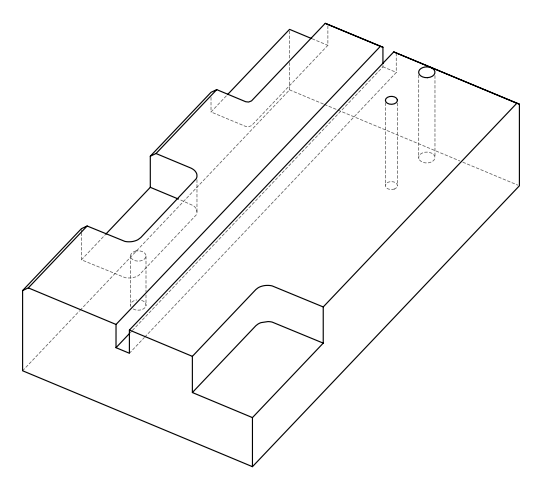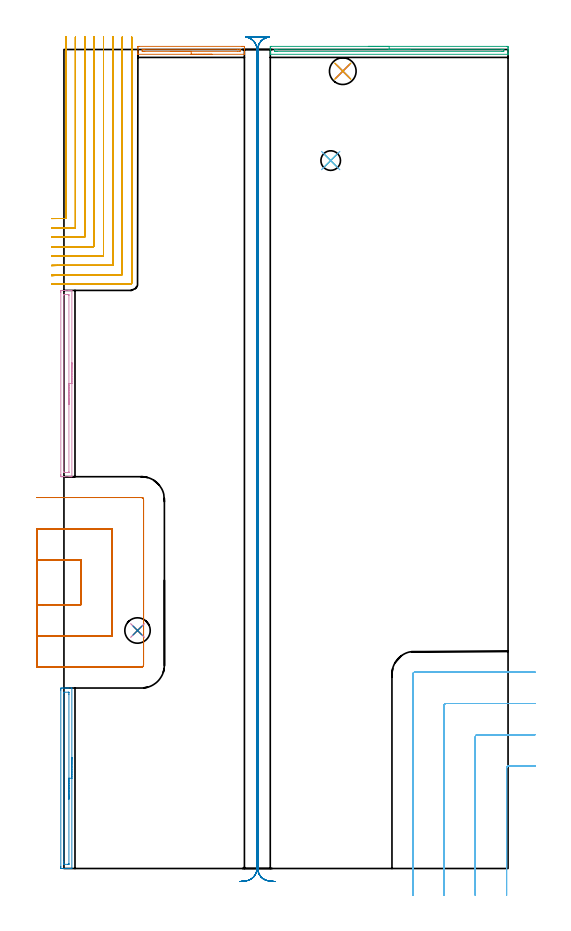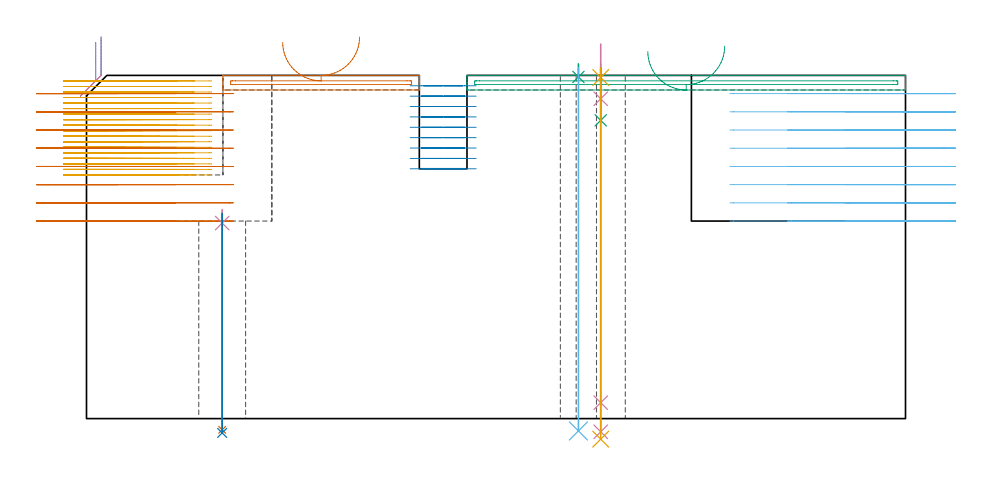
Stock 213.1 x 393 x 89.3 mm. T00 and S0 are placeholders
(PLAN: 17 operations, 10 tool changes, 81.4 min)
(1 AREA_MILL | FG_CHAMFER_SURFACE | UGT0205_001 | 0.97 min | 407 mm3)
(2 AREA_MILL_1 | FG_CHAMFER_SURFACE_1 | UGT0205_001 | 1.57 min | 1266 mm3)
(3 AREA_MILL_2 | FG_CHAMFER_SURFACE_2 | UGT0205_001 | 1.98 min | 844 mm3)
(4 AREA_MILL_3 | FG_CHAMFER_SURFACE_3 | UGT0205_001 | 1.62 min | 1355 mm3)
(5 MILL_CORNER_NOTCH_RECTANGULAR | CORNER_NOTCH_RECTANGULAR | NXT0201_008 | Follow Part, ap 1.5, ae 75% | 40.05 min | 106145 mm3)
(6 MILL_CORNER_NOTCH_RECTANGULAR_1 | CORNER_NOTCH_RECTANGULAR_1 | UGT0201_094 | Follow Part, ap 5, ae 75% | 8.59 min | 219000 mm3)
(7 MILL_SLOT | SLOT_PARTIAL_RECTANGULAR | UGT0201_094 | Follow Part, ap 5, ae 75% | 9.55 min | 183223 mm3)
(8 MILL_RECTANGULAR_SLOT | SLOT_RECTANGULAR | NXT0201_011 | Follow Part, ap 3, ae 75% | 15.22 min | 118425 mm3)
(9 SPOT_DRILL | STEP1HOLE | NXT0321_9005460120000 | 0.03 min | 10 mm3)
(10 SPOT_DRILL_1 | STEP1HOLE_1 | NXT0321_9005460120000 | 0.04 min | 3 mm3)
(11 SPOT_DRILL_2 | STEP1HOLE_2 | NXT0321_9005460120000 | 0.03 min | 29 mm3)
(12 DRILL_THROUGH_HOLE_INTO_CENTER | STEP1HOLE | NXT0301_065 | 0.38 min | 6168 mm3)
(13 DRILL_THROUGH_HOLE_INTO_CENTER_1 | STEP1HOLE_1 | NXT0301_049 | 0.23 min | 2439 mm3)
(14 DRILL_TO_ENLARGE_THROUGH_HOLE | STEP1HOLE_1 | NXT0301_093 | 0.24 min | 3543 mm3)
(15 DRILL_BLIND_HOLE_INTO_CENTER | STEP1HOLE_2 | NXT0301_049 | 0.06 min | 519 mm3)
(16 GUN_DRILL_THROUGH_HOLE | STEP1HOLE_2 | UGT0307_005 | 0.49 min | 4281 mm3)
(17 DRILL_TO_ENLARGE_THROUGH_HOLE_1 | STEP1HOLE_2 | UGT0301_236 | 0.39 min | 6662 mm3)
(TOOL UGT0205_001 | Chamfer Mill 20 x 3 x 45 deg. | D20 FL50 Z2)
(TOOL NXT0201_008 | ENDMILL 6mm [2P460-0600-NA 1630] | D6 FL26 Z6)
(TOOL UGT0201_094 | End mill 20 mm | D20 FL38 Z4)
(TOOL NXT0201_011 | ENDMILL 12mm [2P460-1200-NA 1630] | D12 FL38 Z6)
(TOOL NXT0321_9005460120000 | NC Spot Drill, 142deg, 12mm, Carbide, Uncoated | D12 PA142 FL30 Z2)
(TOOL NXT0301_065 | Carbide Drill 9.4mm [860.1-0940-075A1-MM 2214] | D9.4 PA140 FL98 Z2)
(TOOL NXT0301_049 | Carbide Drill 7.8mm [860.1-0780-039A1-MM 2214] | D7.8 PA140 FL53 Z2)
(TOOL NXT0301_093 | Carbide Drill 12.2mm [860.1-1220-037A1-MM 2214] | D12.2 PA140 FL60 Z2)
(TOOL UGT0307_005 | Gun Drill 8.3 mm | D8.3 PA130 FL24 Z1)
(TOOL UGT0301_236 | Twist Drill 12.8 mm | D12.8 PA118 FL99 Z2)
(OP 1 AREA_MILL)
G17 G21 G94 G90
T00 M6
G54
G17 G0 G90 X71.05 Y390.7 S1061 M3
G43 Z99.3 H0
G94 G1 X71.012 Z98.428 F250.
X70.898 Z97.563
X70.709 Z96.712
X70.447 Z95.88
X70.113 Z95.074
X69.71 Z94.3
X69.242 Z93.564
X68.71 Z92.872
X68.121 Z92.229
X67.478 Z91.639
X66.786 Z91.108
X66.05 Z90.64
X65.276 Z90.237
X64.47 Z89.903
X63.638 Z89.641
X62.786 Z89.452
X61.922 Z89.338
X61.05 Z89.3
X35.645
X35.51 Y390.703 Z89.288
X35.507 Y390.737 Z89.254
X35.5 Y391.068 Z88.931
Y391.576 Z88.423
Y392.155 Z87.84
Y393.334 Z86.663
X35.503 Y393.934 Z86.059
X35.507 Y394.49 Z85.504
X35.532 Y394.492 Z85.503
X36.091 Y394.5 Z85.5
X85.443
X86.009 Y394.498 Z85.502
X86.568 Y394.492 Z85.503
X86.593 Y394.49 Z85.504
X86.6 Y393.934 Z86.059
Y393.334 Z86.663
Y393.045 Z86.951
Y392.445 Z87.552
Y392.155 Z87.84
Y391.576 Z88.423
Y391.068 Z88.931
Y390.739 Z89.252
X86.591 Y390.703 Z89.288
X86.455 Y390.7 Z89.3
X61.05
Y392.114 Z87.886
X38.765
X37.912 Y392.117 Z87.883
X37.874 Y392.119 Z87.881
X37.51 Y392.155 Z87.845
X37.505 Y392.523 Z87.477
X37.51 Y393.045 Z86.955
X37.837 Y393.081 Z86.919
X37.874 Y393.083 Z86.917
X38.724 Y393.086 Z86.914
X83.335
X84.188 Y393.083 Z86.917
X84.226 Y393.081 Z86.919
X84.59 Y393.045 Z86.955
X84.595 Y392.677 Z87.323
X84.59 Y392.155 Z87.845
X84.263 Y392.119 Z87.881
X84.226 Y392.117 Z87.883
X83.376 Y392.114 Z87.886
X61.05
X60.178 Z87.924
X59.314 Z88.038
X58.462 Z88.226
X57.63 Z88.489
X56.824 Z88.823
X56.05 Z89.225
X55.314 Z89.694
X54.622 Z90.225
X53.979 Z90.815
X53.39 Z91.458
X52.858 Z92.15
X52.39 Z92.886
X51.987 Z93.66
X51.653 Z94.466
X51.391 Z95.298
X51.202 Z96.149
X51.088 Z97.014
X51.05 Z97.886
G0 Z99.3
M5
M2
(OP 2 AREA_MILL_1)
G17 G21 G94 G90
T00 M6
G54
G17 G0 G90 X3.8 Y53.3 S1061 M3
G43 Z99.3 H0
G94 G1 Y53.262 Z98.428 F250.
Y53.148 Z97.563
Y52.959 Z96.712
Y52.697 Z95.88
Y52.363 Z95.074
Y51.96 Z94.3
Y51.492 Z93.564
Y50.96 Z92.872
Y50.371 Z92.229
Y49.728 Z91.639
Y49.036 Z91.108
Y48.3 Z90.64
Y47.526 Z90.237
Y46.72 Z89.903
Y45.888 Z89.641
Y45.037 Z89.452
Y44.172 Z89.338
Y43.3 Z89.3
Y0.128
X3.794 Y0.01 Z89.292
X3.543 Y0. Z89.041
X2.846 Z88.345
X2.098 Z87.597
X1.591 Z87.087
X1.337 Z86.834
X0.709 Z86.206
X0.456 Z85.953
X-0.172 Z85.322
X-0.739 Z84.756
X-1.053 Y0.001 Z84.442
X-1.284 Y0.004 Z84.211
X-1.491 Y0.009 Z84.005
X-1.494 Y0.127 Z84.002
X-1.499 Y0.573 Z84.001
X-1.5 Y1.025 Z84.
Y85.588
X-1.499 Y86.027 Z84.001
X-1.494 Y86.473 Z84.002
X-1.491 Y86.591 Z84.005
X-1.053 Y86.6 Z84.442
X-0.739 Z84.756
X-0.172 Z85.322
X0.456 Z85.953
X0.709 Z86.206
X1.337 Z86.834
X1.591 Z87.087
X2.098 Z87.597
X3.544 Y86.599 Z89.043
X3.794 Y86.59 Z89.292
X3.8 Y86.472 Z89.3
Y43.3
X2.386 Z87.886
Y2.353
X2.385 Y2.153 Z87.885
X2.382 Y2.053 Z87.882
X2.379 Y2.012 Z87.879
X2.29 Y2.008 Z87.79
X1.94 Y2.001 Z87.44
X0.177 Z85.677
X0.003 Y2.005 Z85.503
X-0.076 Y2.01 Z85.424
X-0.084 Y2.265 Z85.416
X-0.085 Y2.353 Z85.415
X-0.086 Y3.157 Z85.414
Y84.247
X-0.085 Y84.447 Z85.415
X-0.082 Y84.547 Z85.418
X-0.079 Y84.588 Z85.421
X0.01 Y84.592 Z85.51
X0.36 Y84.599 Z85.86
X2.123 Z87.623
X2.297 Y84.595 Z87.797
X2.376 Y84.59 Z87.876
X2.384 Y84.335 Z87.884
X2.385 Y84.247 Z87.885
X2.386 Y83.443 Z87.886
Y43.3
Y42.428 Z87.924
Y41.564 Z88.038
Y40.712 Z88.226
Y39.88 Z88.489
Y39.074 Z88.823
Y38.3 Z89.225
Y37.564 Z89.694
Y36.872 Z90.225
Y36.229 Z90.815
Y35.64 Z91.458
Y35.109 Z92.15
Y34.64 Z92.886
Y34.237 Z93.659
Y33.903 Z94.465
Y33.641 Z95.297
Y33.452 Z96.149
Y33.338 Z97.014
Y33.3 Z97.886
G0 Z99.3
M5
M2
(OP 3 AREA_MILL_2)
G17 G21 G94 G90
T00 M6
G54
G17 G0 G90 X146.05 Y394.5 S1061 M3
G43 Z99.3 H0
Z95.5
G94 G1 X146.088 Z94.628 F250.
X146.202 Z93.764
X146.391 Z92.912
X146.653 Z92.08
X146.987 Z91.274
X147.39 Z90.5
X147.858 Z89.764
X148.39 Z89.072
X148.979 Z88.429
X149.622 Z87.84
X150.314 Z87.309
X151.05 Z86.84
X151.824 Z86.437
X152.63 Z86.103
X153.462 Z85.841
X154.314 Z85.652
X155.178 Z85.538
X156.05 Z85.5
X212.535
X212.698 Y394.498 Z85.502
X213.098 Y394.491 Z85.505
X213.1 Y394.174 Z85.824
Y393.934 Z86.063
Y393.284 Z86.713
Y393.045 Z86.952
Y392.565 Z87.434
Y391.745 Z88.254
Y391.005 Z88.994
Y390.732 Z89.259
X213.091 Y390.703 Z89.288
X212.98 Y390.7 Z89.3
X99.12
X99.01 Y390.703 Z89.288
X99.006 Y390.731 Z89.261
X99. Y391.004 Z88.994
Y391.745 Z88.254
Y392.565 Z87.434
Y393.045 Z86.952
Y393.284 Z86.713
Y393.934 Z86.063
Y394.174 Z85.824
X99.002 Y394.491 Z85.505
X99.403 Y394.5 Z85.5
X156.05
Y393.086 Z86.914
X209.867
X210.718 Y393.083 Z86.917
X210.756 Y393.08 Z86.92
X211.09 Y393.045 Z86.955
X211.095 Y392.706 Z87.294
X211.09 Y392.155 Z87.845
X210.792 Y392.119 Z87.881
X210.756 Y392.118 Z87.882
X209.908 Y392.114 Z87.886
X102.233
X101.382 Y392.117 Z87.883
X101.344 Y392.12 Z87.88
X101.01 Y392.155 Z87.845
X101.005 Y392.494 Z87.506
X101.01 Y393.045 Z86.955
X101.308 Y393.081 Z86.919
X101.344 Y393.082 Z86.918
X102.192 Y393.086 Z86.914
X156.05
X156.922 Z86.952
X157.786 Z87.066
X158.638 Z87.255
X159.47 Z87.517
X160.276 Z87.851
X161.05 Z88.254
X161.786 Z88.723
X162.478 Z89.254
X163.121 Z89.843
X163.71 Z90.486
X164.242 Z91.179
X164.71 Z91.914
X165.113 Z92.688
X165.447 Z93.494
X165.709 Z94.326
X165.898 Z95.178
X166.012 Z96.043
X166.05 Z96.914
G0 Z99.3
M5
M2
(OP 4 AREA_MILL_3)
G17 G21 G94 G90
T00 M6
G54
G17 G0 G90 X3.8 Y242.7 S1061 M3
G43 Z99.3 H0
G94 G1 Y242.662 Z98.428 F250.
Y242.548 Z97.563
Y242.359 Z96.712
Y242.097 Z95.88
Y241.763 Z95.074
Y241.36 Z94.3
Y240.892 Z93.564
Y240.36 Z92.872
Y239.771 Z92.229
Y239.128 Z91.639
Y238.436 Z91.108
Y237.7 Z90.64
Y236.926 Z90.237
Y236.12 Z89.903
Y235.288 Z89.641
Y234.437 Z89.452
Y233.572 Z89.338
Y232.7 Z89.3
Y188.142
X3.794 Y188.01 Z89.293
X3.515 Y188. Z89.014
X3.033 Z88.532
X2.472 Z87.967
X0.429 Z85.926
X-0.172 Z85.323
X-0.752 Z84.743
X-1.053 Y188.001 Z84.442
X-1.284 Y188.004 Z84.211
X-1.491 Y188.009 Z84.005
X-1.494 Y188.141 Z84.002
X-1.499 Y188.587 Z84.001
X-1.5 Y189.04 Z84.
Y276.374
X-1.499 Y276.813 Z84.001
X-1.494 Y277.259 Z84.002
X-1.491 Y277.391 Z84.005
X-1.053 Y277.4 Z84.442
X-0.752 Z84.743
X-0.172 Z85.323
X0.429 Z85.926
X0.709 Z86.206
X2.472 Z87.967
X3.033 Z88.532
X3.353 Z88.852
X3.516 Y277.399 Z89.015
X3.794 Y277.39 Z89.293
X3.8 Y277.258 Z89.3
Y232.7
X2.386 Z87.886
Y190.37
X2.384 Y190.169 Z87.884
X2.381 Y190.069 Z87.881
X2.379 Y190.023 Z87.879
X2.368 Y190.01 Z87.868
X2.321 Y190.008 Z87.821
X1.955 Y190.001 Z87.455
X0.709 Z86.209
X0.191 Y190.003 Z85.691
X0.006 Y190.01 Z85.506
X-0.079 Y190.016 Z85.421
X-0.084 Y190.281 Z85.416
X-0.085 Y190.37 Z85.415
X-0.086 Y275.03 Z85.414
X-0.084 Y275.231 Z85.416
X-0.081 Y275.331 Z85.419
X-0.079 Y275.377 Z85.421
X-0.068 Y275.39 Z85.432
X-0.021 Y275.392 Z85.479
X0.345 Y275.399 Z85.845
X1.591 Z87.091
X2.109 Y275.397 Z87.609
X2.294 Y275.39 Z87.794
X2.379 Y275.384 Z87.879
X2.384 Y275.119 Z87.884
X2.385 Y275.03 Z87.885
X2.386 Y232.7 Z87.886
Y231.828 Z87.924
Y230.964 Z88.038
Y230.112 Z88.226
Y229.28 Z88.489
Y228.474 Z88.823
Y227.7 Z89.225
Y226.964 Z89.694
Y226.272 Z90.225
Y225.629 Z90.815
Y225.04 Z91.458
Y224.509 Z92.15
Y224.04 Z92.886
Y223.637 Z93.66
Y223.303 Z94.466
Y223.041 Z95.298
Y222.852 Z96.149
Y222.738 Z97.014
Y222.7 Z97.886
G0 Z99.3
M5
M2
(OP 5 MILL_CORNER_NOTCH_RECTANGULAR)
G17 G21 G94 G90
T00 M6
G54
G17 G0 G90 X-5.999 Y311.796 S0 M3
G43 Z99.3 H1
Z87.861
G94 G1 X-3. Y311.886 F250.
G2 X-2.054 Y311.9 R31.5 F500.
G1 X0.703
G3 X1. Y312.197 R0.3
G1 Y395.945
Y396.
X1.005 Y399. F250.
G0 Z99.3
X-5.998 Y307.278
Z87.861
G1 X-3. Y307.383
G2 X-2.054 Y307.4 R27. F500.
G1 X5.203
G3 X5.5 Y307.697 R0.3
G1 Y395.945
Y396.
X5.506 Y399. F250.
G0 Z99.3
X-5.997 Y302.754
Z87.861
G1 X-3. Y302.88
G2 X-2.054 Y302.9 R22.5 F500.
G1 X9.703
G3 X10. Y303.197 R0.3
G1 Y395.945
Y396.
X10.007 Y399. F250.
G0 Z99.3
X-5.996 Y298.217
Z87.861
G1 X-3. Y298.375
G2 X-2.054 Y298.4 R18. F500.
G1 X14.203
G3 X14.5 Y298.697 R0.3
G1 Y395.945
Y396.
X14.509 Y399. F250.
G0 Z99.3
X-5.993 Y293.657
Z87.861
G1 X-3. Y293.867
G2 X-2.054 Y293.9 R13.5 F500.
G1 X18.703
G3 X19. Y294.197 R0.3
G1 Y395.945
Y396.
X19.012 Y399. F250.
G0 Z99.3
X-5.983 Y289.035
Z87.861
G1 X-3. Y289.35
G2 X-2.054 Y289.4 R9. F500.
G1 X23.203
G3 X23.5 Y289.697 R0.3
G1 Y395.945
Y396.
X23.519 Y399. F250.
G0 Z99.3
X-5.933 Y284.169
Z87.861
G1 X-3. Y284.799
G2 X-2.054 Y284.9 R4.5 F500.
G1 X27.702
G3 X28. Y285.198 R0.3
G1 Y395.945
Y396.
X28.037 Y399. F250.
G0 Z99.3
X-5.054 Y280.4
Z87.861
G1 X-2.054
X31.9 F500.
G3 X32.5 Y281. R0.6
G1 Y395.945
Y398.945 F250.
G0 Z99.3
X-6. Y311.893
Z86.422
G1 X-3. Y311.9
X-2.932 F500.
X0.703
G3 X1. Y312.197 R0.3
G1 Y396.
Y399. F250.
G0 Z99.3
X-6. Y307.392
Z86.422
G1 X-3. Y307.4
X-2.932 F500.
X5.203
G3 X5.5 Y307.697 R0.3
G1 Y396.
Y399. F250.
G0 Z99.3
X-6. Y302.891
Z86.422
G1 X-3. Y302.9
X-2.932 F500.
X9.703
G3 X10. Y303.197 R0.3
G1 Y396.
Y399. F250.
G0 Z99.3
X-6. Y298.388
Z86.422
G1 X-3. Y298.4
X-2.932 F500.
X14.203
G3 X14.5 Y298.697 R0.3
G1 Y396.
Y399. F250.
G0 Z99.3
X-6. Y293.885
Z86.422
G1 X-3. Y293.9
X-2.932 F500.
X18.703
G3 X19. Y294.197 R0.3
G1 Y396.
Y399. F250.
G0 Z99.3
X-6. Y289.377
Z86.422
G1 X-3. Y289.4
X-2.932 F500.
X23.203
G3 X23.5 Y289.697 R0.3
G1 Y396.
Y399. F250.
G0 Z99.3
X-6. Y284.854
Z86.422
G1 X-3. Y284.899
X-2.932 Y284.9 F500.
X27.702
G3 X28. Y285.198 R0.3
G1 Y396.
Y399. F250.
G0 Z99.3
X-5.932 Y280.4
Z86.422
G1 X-2.932
X31.9 F500.
G3 X32.5 Y281. R0.6
G1 Y396.
Y399. F250.
G0 Z99.3
X-6. Y311.9
Z84.983
G1 X-3.
X0.703 F500.
G3 X1. Y312.197 R0.3
G1 Y396.
Y399. F250.
G0 Z99.3
X-6. Y307.4
Z84.983
G1 X-3.
X5.203 F500.
G3 X5.5 Y307.697 R0.3
G1 Y396.
Y399. F250.
G0 Z99.3
X-6. Y302.9
Z84.983
G1 X-3.
X9.703 F500.
G3 X10. Y303.197 R0.3
G1 Y396.
Y399. F250.
G0 Z99.3
X-6. Y298.4
Z84.983
G1 X-3.
X14.203 F500.
G3 X14.5 Y298.697 R0.3
G1 Y396.
Y399. F250.
G0 Z99.3
X-6. Y293.9
Z84.983
G1 X-3.
X18.703 F500.
G3 X19. Y294.197 R0.3
G1 Y396.
Y399. F250.
G0 Z99.3
X-6. Y289.4
Z84.983
G1 X-3.
X23.203 F500.
G3 X23.5 Y289.697 R0.3
G1 Y396.
Y399. F250.
G0 Z99.3
X-6. Y284.9
Z84.983
G1 X-3.
X27.703 F500.
G3 X28. Y285.197 R0.3
G1 Y396.
Y399. F250.
G0 Z99.3
X-6. Y280.4
Z84.983
G1 X-3.
X31.9 F500.
G3 X32.5 Y281. R0.6
G1 Y396.
Y399. F250.
G0 Z99.3
X-6. Y311.9
Z83.544
G1 X-3.
X0.703 F500.
G3 X1. Y312.197 R0.3
G1 Y396.
Y399. F250.
G0 Z99.3
X-6. Y307.4
Z83.544
G1 X-3.
X5.203 F500.
G3 X5.5 Y307.697 R0.3
G1 Y396.
Y399. F250.
G0 Z99.3
X-6. Y302.9
Z83.544
G1 X-3.
X9.703 F500.
G3 X10. Y303.197 R0.3
G1 Y396.
Y399. F250.
G0 Z99.3
X-6. Y298.4
Z83.544
G1 X-3.
X14.203 F500.
G3 X14.5 Y298.697 R0.3
G1 Y396.
Y399. F250.
G0 Z99.3
X-6. Y293.9
Z83.544
G1 X-3.
X18.703 F500.
G3 X19. Y294.197 R0.3
G1 Y396.
Y399. F250.
G0 Z99.3
X-6. Y289.4
Z83.544
G1 X-3.
X23.203 F500.
G3 X23.5 Y289.697 R0.3
G1 Y396.
Y399. F250.
G0 Z99.3
X-6. Y284.9
Z83.544
G1 X-3.
X27.703 F500.
G3 X28. Y285.197 R0.3
G1 Y396.
Y399. F250.
G0 Z99.3
X-6. Y280.4
Z83.544
G1 X-3.
X31.9 F500.
G3 X32.5 Y281. R0.6
G1 Y396.
Y399. F250.
G0 Z99.3
X-6. Y311.9
Z82.105
G1 X-3.
X0.703 F500.
G3 X1. Y312.197 R0.3
G1 Y396.
Y399. F250.
G0 Z99.3
X-6. Y307.4
Z82.105
G1 X-3.
X5.203 F500.
G3 X5.5 Y307.697 R0.3
G1 Y396.
Y399. F250.
G0 Z99.3
X-6. Y302.9
Z82.105
G1 X-3.
X9.703 F500.
G3 X10. Y303.197 R0.3
G1 Y396.
Y399. F250.
G0 Z99.3
X-6. Y298.4
Z82.105
G1 X-3.
X14.203 F500.
G3 X14.5 Y298.697 R0.3
G1 Y396.
Y399. F250.
G0 Z99.3
X-6. Y293.9
Z82.105
G1 X-3.
X18.703 F500.
G3 X19. Y294.197 R0.3
G1 Y396.
Y399. F250.
G0 Z99.3
X-6. Y289.4
Z82.105
G1 X-3.
X23.203 F500.
G3 X23.5 Y289.697 R0.3
G1 Y396.
Y399. F250.
G0 Z99.3
X-6. Y284.9
Z82.105
G1 X-3.
X27.703 F500.
G3 X28. Y285.197 R0.3
G1 Y396.
Y399. F250.
G0 Z99.3
X-6. Y280.4
Z82.105
G1 X-3.
X31.9 F500.
G3 X32.5 Y281. R0.6
G1 Y396.
Y399. F250.
G0 Z99.3
X-6. Y311.9
Z80.667
G1 X-3.
X0.703 F500.
G3 X1. Y312.197 R0.3
G1 Y396.
Y399. F250.
G0 Z99.3
X-6. Y307.4
Z80.667
G1 X-3.
X5.203 F500.
G3 X5.5 Y307.697 R0.3
G1 Y396.
Y399. F250.
G0 Z99.3
X-6. Y302.9
Z80.667
G1 X-3.
X9.703 F500.
G3 X10. Y303.197 R0.3
G1 Y396.
Y399. F250.
G0 Z99.3
X-6. Y298.4
Z80.667
G1 X-3.
X14.203 F500.
G3 X14.5 Y298.697 R0.3
G1 Y396.
Y399. F250.
G0 Z99.3
X-6. Y293.9
Z80.667
G1 X-3.
X18.703 F500.
G3 X19. Y294.197 R0.3
G1 Y396.
Y399. F250.
G0 Z99.3
X-6. Y289.4
Z80.667
G1 X-3.
X23.203 F500.
G3 X23.5 Y289.697 R0.3
G1 Y396.
Y399. F250.
G0 Z99.3
X-6. Y284.9
Z80.667
G1 X-3.
X27.703 F500.
G3 X28. Y285.197 R0.3
G1 Y396.
Y399. F250.
G0 Z99.3
X-6. Y280.4
Z80.667
G1 X-3.
X31.9 F500.
G3 X32.5 Y281. R0.6
G1 Y396.
Y399. F250.
G0 Z99.3
X-6. Y311.9
Z79.228
G1 X-3.
X0.703 F500.
G3 X1. Y312.197 R0.3
G1 Y396.
Y399. F250.
G0 Z99.3
X-6. Y307.4
Z79.228
G1 X-3.
X5.203 F500.
G3 X5.5 Y307.697 R0.3
G1 Y396.
Y399. F250.
G0 Z99.3
X-6. Y302.9
Z79.228
G1 X-3.
X9.703 F500.
G3 X10. Y303.197 R0.3
G1 Y396.
Y399. F250.
G0 Z99.3
X-6. Y298.4
Z79.228
G1 X-3.
X14.203 F500.
G3 X14.5 Y298.697 R0.3
G1 Y396.
Y399. F250.
G0 Z99.3
X-6. Y293.9
Z79.228
G1 X-3.
X18.703 F500.
G3 X19. Y294.197 R0.3
G1 Y396.
Y399. F250.
G0 Z99.3
X-6. Y289.4
Z79.228
G1 X-3.
X23.203 F500.
G3 X23.5 Y289.697 R0.3
G1 Y396.
Y399. F250.
G0 Z99.3
X-6. Y284.9
Z79.228
G1 X-3.
X27.703 F500.
G3 X28. Y285.197 R0.3
G1 Y396.
Y399. F250.
G0 Z99.3
X-6. Y280.4
Z79.228
G1 X-3.
X31.9 F500.
G3 X32.5 Y281. R0.6
G1 Y396.
Y399. F250.
G0 Z99.3
X-6. Y311.9
Z77.789
G1 X-3.
X0.703 F500.
G3 X1. Y312.197 R0.3
G1 Y396.
Y399. F250.
G0 Z99.3
X-6. Y307.4
Z77.789
G1 X-3.
X5.203 F500.
G3 X5.5 Y307.697 R0.3
G1 Y396.
Y399. F250.
G0 Z99.3
X-6. Y302.9
Z77.789
G1 X-3.
X9.703 F500.
G3 X10. Y303.197 R0.3
G1 Y396.
Y399. F250.
G0 Z99.3
X-6. Y298.4
Z77.789
G1 X-3.
X14.203 F500.
G3 X14.5 Y298.697 R0.3
G1 Y396.
Y399. F250.
G0 Z99.3
X-6. Y293.9
Z77.789
G1 X-3.
X18.703 F500.
G3 X19. Y294.197 R0.3
G1 Y396.
Y399. F250.
G0 Z99.3
X-6. Y289.4
Z77.789
G1 X-3.
X23.203 F500.
G3 X23.5 Y289.697 R0.3
G1 Y396.
Y399. F250.
G0 Z99.3
X-6. Y284.9
Z77.789
G1 X-3.
X27.703 F500.
G3 X28. Y285.197 R0.3
G1 Y396.
Y399. F250.
G0 Z99.3
X-6. Y280.4
Z77.789
G1 X-3.
X31.9 F500.
G3 X32.5 Y281. R0.6
G1 Y396.
Y399. F250.
G0 Z99.3
X-6. Y311.9
Z76.35
G1 X-3.
X0.703 F500.
G3 X1. Y312.197 R0.3
G1 Y396.
Y399. F250.
G0 Z99.3
X-6. Y307.4
Z76.35
G1 X-3.
X5.203 F500.
G3 X5.5 Y307.697 R0.3
G1 Y396.
Y399. F250.
G0 Z99.3
X-6. Y302.9
Z76.35
G1 X-3.
X9.703 F500.
G3 X10. Y303.197 R0.3
G1 Y396.
Y399. F250.
G0 Z99.3
X-6. Y298.4
Z76.35
G1 X-3.
X14.203 F500.
G3 X14.5 Y298.697 R0.3
G1 Y396.
Y399. F250.
G0 Z99.3
X-6. Y293.9
Z76.35
G1 X-3.
X18.703 F500.
G3 X19. Y294.197 R0.3
G1 Y396.
Y399. F250.
G0 Z99.3
X-6. Y289.4
Z76.35
G1 X-3.
X23.203 F500.
G3 X23.5 Y289.697 R0.3
G1 Y396.
Y399. F250.
G0 Z99.3
X-6. Y284.9
Z76.35
G1 X-3.
X27.703 F500.
G3 X28. Y285.197 R0.3
G1 Y396.
Y399. F250.
G0 Z99.3
X-6. Y280.4
Z76.35
G1 X-3.
X31.9 F500.
G3 X32.5 Y281. R0.6
G1 Y396.
Y399. F250.
G0 Z99.3
X-6. Y311.9
Z74.911
G1 X-3.
X0.703 F500.
G3 X1. Y312.197 R0.3
G1 Y396.
Y399. F250.
G0 Z99.3
X-6. Y307.4
Z74.911
G1 X-3.
X5.203 F500.
G3 X5.5 Y307.697 R0.3
G1 Y396.
Y399. F250.
G0 Z99.3
X-6. Y302.9
Z74.911
G1 X-3.
X9.703 F500.
G3 X10. Y303.197 R0.3
G1 Y396.
Y399. F250.
G0 Z99.3
X-6. Y298.4
Z74.911
G1 X-3.
X14.203 F500.
G3 X14.5 Y298.697 R0.3
G1 Y396.
Y399. F250.
G0 Z99.3
X-6. Y293.9
Z74.911
G1 X-3.
X18.703 F500.
G3 X19. Y294.197 R0.3
G1 Y396.
Y399. F250.
G0 Z99.3
X-6. Y289.4
Z74.911
G1 X-3.
X23.203 F500.
G3 X23.5 Y289.697 R0.3
G1 Y396.
Y399. F250.
G0 Z99.3
X-6. Y284.9
Z74.911
G1 X-3.
X27.703 F500.
G3 X28. Y285.197 R0.3
G1 Y396.
Y399. F250.
G0 Z99.3
X-6. Y280.4
Z74.911
G1 X-3.
X31.9 F500.
G3 X32.5 Y281. R0.6
G1 Y396.
Y399. F250.
G0 Z99.3
X-6. Y311.9
Z73.472
G1 X-3.
X0.703 F500.
G3 X1. Y312.197 R0.3
G1 Y396.
Y399. F250.
G0 Z99.3
X-6. Y307.4
Z73.472
G1 X-3.
X5.203 F500.
G3 X5.5 Y307.697 R0.3
G1 Y396.
Y399. F250.
G0 Z99.3
X-6. Y302.9
Z73.472
G1 X-3.
X9.703 F500.
G3 X10. Y303.197 R0.3
G1 Y396.
Y399. F250.
G0 Z99.3
X-6. Y298.4
Z73.472
G1 X-3.
X14.203 F500.
G3 X14.5 Y298.697 R0.3
G1 Y396.
Y399. F250.
G0 Z99.3
X-6. Y293.9
Z73.472
G1 X-3.
X18.703 F500.
G3 X19. Y294.197 R0.3
G1 Y396.
Y399. F250.
G0 Z99.3
X-6. Y289.4
Z73.472
G1 X-3.
X23.203 F500.
G3 X23.5 Y289.697 R0.3
G1 Y396.
Y399. F250.
G0 Z99.3
X-6. Y284.9
Z73.472
G1 X-3.
X27.703 F500.
G3 X28. Y285.197 R0.3
G1 Y396.
Y399. F250.
G0 Z99.3
X-6. Y280.4
Z73.472
G1 X-3.
X31.9 F500.
G3 X32.5 Y281. R0.6
G1 Y396.
Y399. F250.
G0 Z99.3
X-6. Y311.9
Z72.033
G1 X-3.
X0.703 F500.
G3 X1. Y312.197 R0.3
G1 Y396.
Y399. F250.
G0 Z99.3
X-6. Y307.4
Z72.033
G1 X-3.
X5.203 F500.
G3 X5.5 Y307.697 R0.3
G1 Y396.
Y399. F250.
G0 Z99.3
X-6. Y302.9
Z72.033
G1 X-3.
X9.703 F500.
G3 X10. Y303.197 R0.3
G1 Y396.
Y399. F250.
G0 Z99.3
X-6. Y298.4
Z72.033
G1 X-3.
X14.203 F500.
G3 X14.5 Y298.697 R0.3
G1 Y396.
Y399. F250.
G0 Z99.3
X-6. Y293.9
Z72.033
G1 X-3.
X18.703 F500.
G3 X19. Y294.197 R0.3
G1 Y396.
Y399. F250.
G0 Z99.3
X-6. Y289.4
Z72.033
G1 X-3.
X23.203 F500.
G3 X23.5 Y289.697 R0.3
G1 Y396.
Y399. F250.
G0 Z99.3
X-6. Y284.9
Z72.033
G1 X-3.
X27.703 F500.
G3 X28. Y285.197 R0.3
G1 Y396.
Y399. F250.
G0 Z99.3
X-6. Y280.4
Z72.033
G1 X-3.
X31.9 F500.
G3 X32.5 Y281. R0.6
G1 Y396.
Y399. F250.
G0 Z99.3
X-6. Y311.9
Z70.594
G1 X-3.
X0.703 F500.
G3 X1. Y312.197 R0.3
G1 Y396.
Y399. F250.
G0 Z99.3
X-6. Y307.4
Z70.594
G1 X-3.
X5.203 F500.
G3 X5.5 Y307.697 R0.3
G1 Y396.
Y399. F250.
G0 Z99.3
X-6. Y302.9
Z70.594
G1 X-3.
X9.703 F500.
G3 X10. Y303.197 R0.3
G1 Y396.
Y399. F250.
G0 Z99.3
X-6. Y298.4
Z70.594
G1 X-3.
X14.203 F500.
G3 X14.5 Y298.697 R0.3
G1 Y396.
Y399. F250.
G0 Z99.3
X-6. Y293.9
Z70.594
G1 X-3.
X18.703 F500.
G3 X19. Y294.197 R0.3
G1 Y396.
Y399. F250.
G0 Z99.3
X-6. Y289.4
Z70.594
G1 X-3.
X23.203 F500.
G3 X23.5 Y289.697 R0.3
G1 Y396.
Y399. F250.
G0 Z99.3
X-6. Y284.9
Z70.594
G1 X-3.
X27.703 F500.
G3 X28. Y285.197 R0.3
G1 Y396.
Y399. F250.
G0 Z99.3
X-6. Y280.4
Z70.594
G1 X-3.
X31.9 F500.
G3 X32.5 Y281. R0.6
G1 Y396.
Y399. F250.
G0 Z99.3
X-6. Y311.9
Z69.156
G1 X-3.
X0.703 F500.
G3 X1. Y312.197 R0.3
G1 Y396.
Y399. F250.
G0 Z99.3
X-6. Y307.4
Z69.156
G1 X-3.
X5.203 F500.
G3 X5.5 Y307.697 R0.3
G1 Y396.
Y399. F250.
G0 Z99.3
X-6. Y302.9
Z69.156
G1 X-3.
X9.703 F500.
G3 X10. Y303.197 R0.3
G1 Y396.
Y399. F250.
G0 Z99.3
X-6. Y298.4
Z69.156
G1 X-3.
X14.203 F500.
G3 X14.5 Y298.697 R0.3
G1 Y396.
Y399. F250.
G0 Z99.3
X-6. Y293.9
Z69.156
G1 X-3.
X18.703 F500.
G3 X19. Y294.197 R0.3
G1 Y396.
Y399. F250.
G0 Z99.3
X-6. Y289.4
Z69.156
G1 X-3.
X23.203 F500.
G3 X23.5 Y289.697 R0.3
G1 Y396.
Y399. F250.
G0 Z99.3
X-6. Y284.9
Z69.156
G1 X-3.
X27.703 F500.
G3 X28. Y285.197 R0.3
G1 Y396.
Y399. F250.
G0 Z99.3
X-6. Y280.4
Z69.156
G1 X-3.
X31.9 F500.
G3 X32.5 Y281. R0.6
G1 Y396.
Y399. F250.
G0 Z99.3
X-6. Y311.9
Z67.717
G1 X-3.
X0.703 F500.
G3 X1. Y312.197 R0.3
G1 Y396.
Y399. F250.
G0 Z99.3
X-6. Y307.4
Z67.717
G1 X-3.
X5.203 F500.
G3 X5.5 Y307.697 R0.3
G1 Y396.
Y399. F250.
G0 Z99.3
X-6. Y302.9
Z67.717
G1 X-3.
X9.703 F500.
G3 X10. Y303.197 R0.3
G1 Y396.
Y399. F250.
G0 Z99.3
X-6. Y298.4
Z67.717
G1 X-3.
X14.203 F500.
G3 X14.5 Y298.697 R0.3
G1 Y396.
Y399. F250.
G0 Z99.3
X-6. Y293.9
Z67.717
G1 X-3.
X18.703 F500.
G3 X19. Y294.197 R0.3
G1 Y396.
Y399. F250.
G0 Z99.3
X-6. Y289.4
Z67.717
G1 X-3.
X23.203 F500.
G3 X23.5 Y289.697 R0.3
G1 Y396.
Y399. F250.
G0 Z99.3
X-6. Y284.9
Z67.717
G1 X-3.
X27.703 F500.
G3 X28. Y285.197 R0.3
G1 Y396.
Y399. F250.
G0 Z99.3
X-6. Y280.4
Z67.717
G1 X-3.
X31.9 F500.
G3 X32.5 Y281. R0.6
G1 Y396.
Y399. F250.
G0 Z99.3
X-6. Y311.9
Z66.278
G1 X-3.
X0.703 F500.
G3 X1. Y312.197 R0.3
G1 Y396.
Y399. F250.
G0 Z99.3
X-6. Y307.4
Z66.278
G1 X-3.
X5.203 F500.
G3 X5.5 Y307.697 R0.3
G1 Y396.
Y399. F250.
G0 Z99.3
X-6. Y302.9
Z66.278
G1 X-3.
X9.703 F500.
G3 X10. Y303.197 R0.3
G1 Y396.
Y399. F250.
G0 Z99.3
X-6. Y298.4
Z66.278
G1 X-3.
X14.203 F500.
G3 X14.5 Y298.697 R0.3
G1 Y396.
Y399. F250.
G0 Z99.3
X-6. Y293.9
Z66.278
G1 X-3.
X18.703 F500.
G3 X19. Y294.197 R0.3
G1 Y396.
Y399. F250.
G0 Z99.3
X-6. Y289.4
Z66.278
G1 X-3.
X23.203 F500.
G3 X23.5 Y289.697 R0.3
G1 Y396.
Y399. F250.
G0 Z99.3
X-6. Y284.9
Z66.278
G1 X-3.
X27.703 F500.
G3 X28. Y285.197 R0.3
G1 Y396.
Y399. F250.
G0 Z99.3
X-6. Y280.4
Z66.278
G1 X-3.
X31.9 F500.
G3 X32.5 Y281. R0.6
G1 Y396.
Y399. F250.
G0 Z99.3
X-6. Y311.9
Z64.839
G1 X-3.
X0.703 F500.
G3 X1. Y312.197 R0.3
G1 Y396.
Y399. F250.
G0 Z99.3
X-6. Y307.4
Z64.839
G1 X-3.
X5.203 F500.
G3 X5.5 Y307.697 R0.3
G1 Y396.
Y399. F250.
G0 Z99.3
X-6. Y302.9
Z64.839
G1 X-3.
X9.703 F500.
G3 X10. Y303.197 R0.3
G1 Y396.
Y399. F250.
G0 Z99.3
X-6. Y298.4
Z64.839
G1 X-3.
X14.203 F500.
G3 X14.5 Y298.697 R0.3
G1 Y396.
Y399. F250.
G0 Z99.3
X-6. Y293.9
Z64.839
G1 X-3.
X18.703 F500.
G3 X19. Y294.197 R0.3
G1 Y396.
Y399. F250.
G0 Z99.3
X-6. Y289.4
Z64.839
G1 X-3.
X23.203 F500.
G3 X23.5 Y289.697 R0.3
G1 Y396.
Y399. F250.
G0 Z99.3
X-6. Y284.9
Z64.839
G1 X-3.
X27.703 F500.
G3 X28. Y285.197 R0.3
G1 Y396.
Y399. F250.
G0 Z99.3
X-6. Y280.4
Z64.839
G1 X-3.
X31.9 F500.
G3 X32.5 Y281. R0.6
G1 Y396.
Y399. F250.
G0 Z99.3
X-6. Y311.9
Z63.4
G1 X-3.
X0.703 F500.
G3 X1. Y312.197 R0.3
G1 Y396.
Y399. F250.
G0 Z99.3
X-6. Y307.4
Z63.4
G1 X-3.
X5.203 F500.
G3 X5.5 Y307.697 R0.3
G1 Y396.
Y399. F250.
G0 Z99.3
X-6. Y302.9
Z63.4
G1 X-3.
X9.703 F500.
G3 X10. Y303.197 R0.3
G1 Y396.
Y399. F250.
G0 Z99.3
X-6. Y298.4
Z63.4
G1 X-3.
X14.203 F500.
G3 X14.5 Y298.697 R0.3
G1 Y396.
Y399. F250.
G0 Z99.3
X-6. Y293.9
Z63.4
G1 X-3.
X18.703 F500.
G3 X19. Y294.197 R0.3
G1 Y396.
Y399. F250.
G0 Z99.3
X-6. Y289.4
Z63.4
G1 X-3.
X23.203 F500.
G3 X23.5 Y289.697 R0.3
G1 Y396.
Y399. F250.
G0 Z99.3
X-6. Y284.9
Z63.4
G1 X-3.
X27.703 F500.
G3 X28. Y285.197 R0.3
G1 Y396.
Y399. F250.
G0 Z99.3
X-6. Y280.4
Z63.4
G1 X-3.
X31.9 F500.
G3 X32.5 Y281. R0.6
G1 Y396.
Y399. F250.
G0 Z99.3
M5
M2
(OP 6 MILL_CORNER_NOTCH_RECTANGULAR_1)
G17 G21 G94 G90
T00 M6
G54
G17 G0 G90 X226.1 Y49.2 S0 M3
G43 Z99.3 H0
Z84.562
G94 G1 X223.1 F250.
X213.395 F500.
G3 X212.4 Y48.205 R1.
G1 Y-10.
Y-13. F250.
G0 Z99.3
X226.1 Y64.2
Z84.562
G1 X223.1
X198.395 F500.
G3 X197.4 Y63.205 R1.
G1 Y-10.
Y-13. F250.
G0 Z99.3
X226.1 Y79.2
Z84.562
G1 X223.1
X183.395 F500.
G3 X182.4 Y78.205 R1.
G1 Y-10.
Y-13. F250.
G0 Z99.3
X226.1 Y94.2
Z84.562
G1 X223.1
X168.395 F500.
G3 X167.4 Y93.205 R1.
G1 Y-10.
Y-13. F250.
G0 Z99.3
X226.1 Y49.2
Z79.825
G1 X223.1
X213.395 F500.
G3 X212.4 Y48.205 R1.
G1 Y-10.
Y-13. F250.
G0 Z99.3
X226.1 Y64.2
Z79.825
G1 X223.1
X198.395 F500.
G3 X197.4 Y63.205 R1.
G1 Y-10.
Y-13. F250.
G0 Z99.3
X226.1 Y79.2
Z79.825
G1 X223.1
X183.395 F500.
G3 X182.4 Y78.205 R1.
G1 Y-10.
Y-13. F250.
G0 Z99.3
X226.1 Y94.2
Z79.825
G1 X223.1
X168.395 F500.
G3 X167.4 Y93.205 R1.
G1 Y-10.
Y-13. F250.
G0 Z99.3
X226.1 Y49.2
Z75.087
G1 X223.1
X213.395 F500.
G3 X212.4 Y48.205 R1.
G1 Y-10.
Y-13. F250.
G0 Z99.3
X226.1 Y64.2
Z75.087
G1 X223.1
X198.395 F500.
G3 X197.4 Y63.205 R1.
G1 Y-10.
Y-13. F250.
G0 Z99.3
X226.1 Y79.2
Z75.087
G1 X223.1
X183.395 F500.
G3 X182.4 Y78.205 R1.
G1 Y-10.
Y-13. F250.
G0 Z99.3
X226.1 Y94.2
Z75.087
G1 X223.1
X168.395 F500.
G3 X167.4 Y93.205 R1.
G1 Y-10.
Y-13. F250.
G0 Z99.3
X226.1 Y49.2
Z70.35
G1 X223.1
X213.395 F500.
G3 X212.4 Y48.205 R1.
G1 Y-10.
Y-13. F250.
G0 Z99.3
X226.1 Y64.2
Z70.35
G1 X223.1
X198.395 F500.
G3 X197.4 Y63.205 R1.
G1 Y-10.
Y-13. F250.
G0 Z99.3
X226.1 Y79.2
Z70.35
G1 X223.1
X183.395 F500.
G3 X182.4 Y78.205 R1.
G1 Y-10.
Y-13. F250.
G0 Z99.3
X226.1 Y94.2
Z70.35
G1 X223.1
X168.395 F500.
G3 X167.4 Y93.205 R1.
G1 Y-10.
Y-13. F250.
G0 Z99.3
X226.1 Y49.2
Z65.612
G1 X223.1
X213.395 F500.
G3 X212.4 Y48.205 R1.
G1 Y-10.
Y-13. F250.
G0 Z99.3
X226.1 Y64.2
Z65.612
G1 X223.1
X198.395 F500.
G3 X197.4 Y63.205 R1.
G1 Y-10.
Y-13. F250.
G0 Z99.3
X226.1 Y79.2
Z65.612
G1 X223.1
X183.395 F500.
G3 X182.4 Y78.205 R1.
G1 Y-10.
Y-13. F250.
G0 Z99.3
X226.1 Y94.2
Z65.612
G1 X223.1
X168.395 F500.
G3 X167.4 Y93.205 R1.
G1 Y-10.
Y-13. F250.
G0 Z99.3
X226.1 Y49.2
Z60.875
G1 X223.1
X213.395 F500.
G3 X212.4 Y48.205 R1.
G1 Y-10.
Y-13. F250.
G0 Z99.3
X226.1 Y64.2
Z60.875
G1 X223.1
X198.395 F500.
G3 X197.4 Y63.205 R1.
G1 Y-10.
Y-13. F250.
G0 Z99.3
X226.1 Y79.2
Z60.875
G1 X223.1
X183.395 F500.
G3 X182.4 Y78.205 R1.
G1 Y-10.
Y-13. F250.
G0 Z99.3
X226.1 Y94.2
Z60.875
G1 X223.1
X168.395 F500.
G3 X167.4 Y93.205 R1.
G1 Y-10.
Y-13. F250.
G0 Z99.3
X226.1 Y49.2
Z56.137
G1 X223.1
X213.395 F500.
G3 X212.4 Y48.205 R1.
G1 Y-10.
Y-13. F250.
G0 Z99.3
X226.1 Y64.2
Z56.137
G1 X223.1
X198.395 F500.
G3 X197.4 Y63.205 R1.
G1 Y-10.
Y-13. F250.
G0 Z99.3
X226.1 Y79.2
Z56.137
G1 X223.1
X183.395 F500.
G3 X182.4 Y78.205 R1.
G1 Y-10.
Y-13. F250.
G0 Z99.3
X226.1 Y94.2
Z56.137
G1 X223.1
X168.395 F500.
G3 X167.4 Y93.205 R1.
G1 Y-10.
Y-13. F250.
G0 Z99.3
X226.1 Y49.2
Z51.4
G1 X223.1
X213.395 F500.
G3 X212.4 Y48.205 R1.
G1 Y-10.
Y-13. F250.
G0 Z99.3
X226.1 Y64.2
Z51.4
G1 X223.1
X198.395 F500.
G3 X197.4 Y63.205 R1.
G1 Y-10.
Y-13. F250.
G0 Z99.3
X226.1 Y79.2
Z51.4
G1 X223.1
X183.395 F500.
G3 X182.4 Y78.205 R1.
G1 Y-10.
Y-13. F250.
G0 Z99.3
X226.1 Y94.2
Z51.4
G1 X223.1
X168.395 F500.
G3 X167.4 Y93.205 R1.
G1 Y-10.
Y-13. F250.
G0 Z99.3
M5
M2
(OP 7 MILL_SLOT)
G17 G21 G94 G90
T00 M6
G54
G17 G0 G90 X-13. Y126.6 S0 M3
G43 Z99.3 H0
Z84.562
G94 G1 X-10. F250.
X8.2 F500.
Y148.
X-10.
X-13. F250.
Y111.6
X-10.
X23.2 F500.
Y163.
X-10.
X-13. F250.
Y96.6
X-10.
X37.2 F500.
G3 X38.2 Y97.6 R1.
G1 Y177.
G3 X37.2 Y178. R1.
G1 X-10.
X-13. F250.
G0 Y126.6 Z79.825
G1 X-10.
X8.2 F500.
Y148.
X-10.
X-13. F250.
Y111.6
X-10.
X23.2 F500.
Y163.
X-10.
X-13. F250.
Y96.6
X-10.
X37.2 F500.
G3 X38.2 Y97.6 R1.
G1 Y177.
G3 X37.2 Y178. R1.
G1 X-10.
X-13. F250.
G0 Y126.6 Z75.087
G1 X-10.
X8.2 F500.
Y148.
X-10.
X-13. F250.
Y111.6
X-10.
X23.2 F500.
Y163.
X-10.
X-13. F250.
Y96.6
X-10.
X37.2 F500.
G3 X38.2 Y97.6 R1.
G1 Y177.
G3 X37.2 Y178. R1.
G1 X-10.
X-13. F250.
G0 Y126.6 Z70.35
G1 X-10.
X8.2 F500.
Y148.
X-10.
X-13. F250.
Y111.6
X-10.
X23.2 F500.
Y163.
X-10.
X-13. F250.
Y96.6
X-10.
X37.2 F500.
G3 X38.2 Y97.6 R1.
G1 Y177.
G3 X37.2 Y178. R1.
G1 X-10.
X-13. F250.
G0 Y126.6 Z65.612
G1 X-10.
X8.2 F500.
Y148.
X-10.
X-13. F250.
Y111.6
X-10.
X23.2 F500.
Y163.
X-10.
X-13. F250.
Y96.6
X-10.
X37.2 F500.
G3 X38.2 Y97.6 R1.
G1 Y177.
G3 X37.2 Y178. R1.
G1 X-10.
X-13. F250.
G0 Y126.6 Z60.875
G1 X-10.
X8.2 F500.
Y148.
X-10.
X-13. F250.
Y111.6
X-10.
X23.2 F500.
Y163.
X-10.
X-13. F250.
Y96.6
X-10.
X37.2 F500.
G3 X38.2 Y97.6 R1.
G1 Y177.
G3 X37.2 Y178. R1.
G1 X-10.
X-13. F250.
G0 Y126.6 Z56.137
G1 X-10.
X8.2 F500.
Y148.
X-10.
X-13. F250.
Y111.6
X-10.
X23.2 F500.
Y163.
X-10.
X-13. F250.
Y96.6
X-10.
X37.2 F500.
G3 X38.2 Y97.6 R1.
G1 Y177.
G3 X37.2 Y178. R1.
G1 X-10.
X-13. F250.
G0 Y126.6 Z51.4
G1 X-10.
X8.2 F500.
Y148.
X-10.
X-13. F250.
Y111.6
X-10.
X23.2 F500.
Y163.
X-10.
X-13. F250.
Y96.6
X-10.
X37.2 F500.
G3 X38.2 Y97.6 R1.
G1 Y177.
G3 X37.2 Y178. R1.
G1 X-10.
X-13. F250.
G0 Z99.3
M5
M2
(OP 8 MILL_RECTANGULAR_SLOT)
G17 G21 G94 G90
T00 M6
G54
G17 G0 G90 X101.386 Y-6.27 S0 M3
G43 Z99.3 H1
Z86.6
G94 G1 X98.401 Y-5.97 F250.
G2 X93. Y0. R6. F500.
G1 Y393.
G2 X97.844 Y398.888 R6.
G1 X97.849 Y398.917
G3 X96.856 Y399. R6.
G1 X88.75
G3 X87.753 Y398.917 R6.
G1 X87.758 Y398.887
G2 X92.6 Y393. R6.
G1 Y0.
G2 X87.199 Y-5.97 R6.
G1 X84.214 Y-6.27 F250.
G0 X101.386 Z83.9
G1 X98.401 Y-5.97
G2 X93. Y0. R6. F500.
G1 Y393.
G2 X98.401 Y398.97 R6.
G1 Y399.
X87.199
Y398.97
G2 X92.6 Y393. R6.
G1 Y0.
G2 X87.199 Y-5.97 R6.
G1 X84.214 Y-6.27 F250.
G0 X101.386 Z81.2
G1 X98.401 Y-5.97
G2 X93. Y0. R6. F500.
G1 Y393.
G2 X98.401 Y398.97 R6.
G1 Y399.
X87.199
Y398.97
G2 X92.6 Y393. R6.
G1 Y0.
G2 X87.199 Y-5.97 R6.
G1 X84.214 Y-6.27 F250.
G0 X101.386 Z78.5
G1 X98.401 Y-5.97
G2 X93. Y0. R6. F500.
G1 Y393.
G2 X98.401 Y398.97 R6.
G1 Y399.
X87.199
Y398.97
G2 X92.6 Y393. R6.
G1 Y0.
G2 X87.199 Y-5.97 R6.
G1 X84.214 Y-6.27 F250.
G0 X101.386 Z75.8
G1 X98.401 Y-5.97
G2 X93. Y0. R6. F500.
G1 Y393.
G2 X98.401 Y398.97 R6.
G1 Y399.
X87.199
Y398.97
G2 X92.6 Y393. R6.
G1 Y0.
G2 X87.199 Y-5.97 R6.
G1 X84.214 Y-6.27 F250.
G0 X101.386 Z73.1
G1 X98.401 Y-5.97
G2 X93. Y0. R6. F500.
G1 Y393.
G2 X98.401 Y398.97 R6.
G1 Y399.
X87.199
Y398.97
G2 X92.6 Y393. R6.
G1 Y0.
G2 X87.199 Y-5.97 R6.
G1 X84.214 Y-6.27 F250.
G0 X101.386 Z70.4
G1 X98.401 Y-5.97
G2 X93. Y0. R6. F500.
G1 Y393.
G2 X98.401 Y398.97 R6.
G1 Y399.
X87.199
Y398.97
G2 X92.6 Y393. R6.
G1 Y0.
G2 X87.199 Y-5.97 R6.
G1 X84.214 Y-6.27 F250.
G0 X101.386 Z67.7
G1 X98.401 Y-5.97
G2 X93. Y0. R6. F500.
G1 Y393.
G2 X98.401 Y398.97 R6.
G1 Y399.
X87.199
Y398.97
G2 X92.6 Y393. R6.
G1 Y0.
G2 X87.199 Y-5.97 R6.
G1 X84.214 Y-6.27 F250.
G0 X101.386 Z65.
G1 X98.401 Y-5.97
G2 X93. Y0. R6. F500.
G1 Y393.
G2 X98.401 Y398.97 R6.
G1 Y399.
X87.199
Y398.97
G2 X92.6 Y393. R6.
G1 Y0.
G2 X87.199 Y-5.97 R6.
G1 X84.214 Y-6.27 F250.
G0 Z99.3
M5
M2
(OP 9 SPOT_DRILL)
G17 G21 G94 G90
T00 M6
G54
G17 G0 G90 X128. Y339.7 S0 M3
G43 Z99.3 H0
G94 G81 G98 Z88.895 F250. R92.3
G80
M5
M2
(OP 10 SPOT_DRILL_1)
G17 G21 G94 G90
T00 M6
G54
G17 G0 G90 X35.3 Y114.2 S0 M3
G43 Z99.3 H0
G94 G81 G98 Z50.875 F250. R54.4
G80
M5
M2
(OP 11 SPOT_DRILL_2)
G17 G21 G94 G90
T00 M6
G54
G17 G0 G90 X133.8 Y382.6 S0 M3
G43 Z99.3 H0
G94 G81 G98 Z88.749 F250. R92.3
G80
M5
M2
(OP 12 DRILL_THROUGH_HOLE_INTO_CENTER)
G17 G21 G94 G90
T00 M6
G54
G17 G0 G90 X128. Y339.7 S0 M3
G43 Z99.3 H1
G94 G73 G98 Z-3.211 F250. Q9.251 R91.3
G80
M5
M2
(OP 13 DRILL_THROUGH_HOLE_INTO_CENTER_1)
G17 G21 G94 G90
T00 M6
G54
G17 G0 G90 X35.3 Y114.2 S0 M3
G43 Z99.3 H1
G94 G73 G98 Z-2.919 F250. Q7.76 R53.4
G80
M5
M2
(OP 14 DRILL_TO_ENLARGE_THROUGH_HOLE)
G17 G21 G94 G90
T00 M6
G54
G17 G0 G90 X35.3 Y114.2 S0 M3
G43 Z99.3 H1
G94 G73 G98 Z-3.72 F250. Q11.024 R53.4
G80
M5
M2
(OP 15 DRILL_BLIND_HOLE_INTO_CENTER)
G17 G21 G94 G90
T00 M6
G54
G17 G0 G90 X133.8 Y382.6 S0 M3
G43 Z99.3 H1
G94 G81 G98 Z77.6 F250. R91.3
G80
M5
M2
(OP 16 GUN_DRILL_THROUGH_HOLE)
G17 G21 G94 G90
T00 M6
G54
G17 G0 G90 X133.8 Y382.6 M8
G43 Z99.3 H0
Z97.46
S716 M3
G94 G1 Z83.215 F125. M26
G4 X.084
Z4.15 F250.
G4 X.084
Z-3.435 F125.
G4 X.084
M5
M9
G0 Z97.46
Z99.3
M2
(OP 17 DRILL_TO_ENLARGE_THROUGH_HOLE_1)
G17 G21 G94 G90
T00 M6
G54
G17 G0 G90 X133.8 Y382.6 S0 M3
G43 Z99.3 H0
G94 G73 G98 Z-5.346 F250. Q11.831 R91.3
G80
M5
M2
